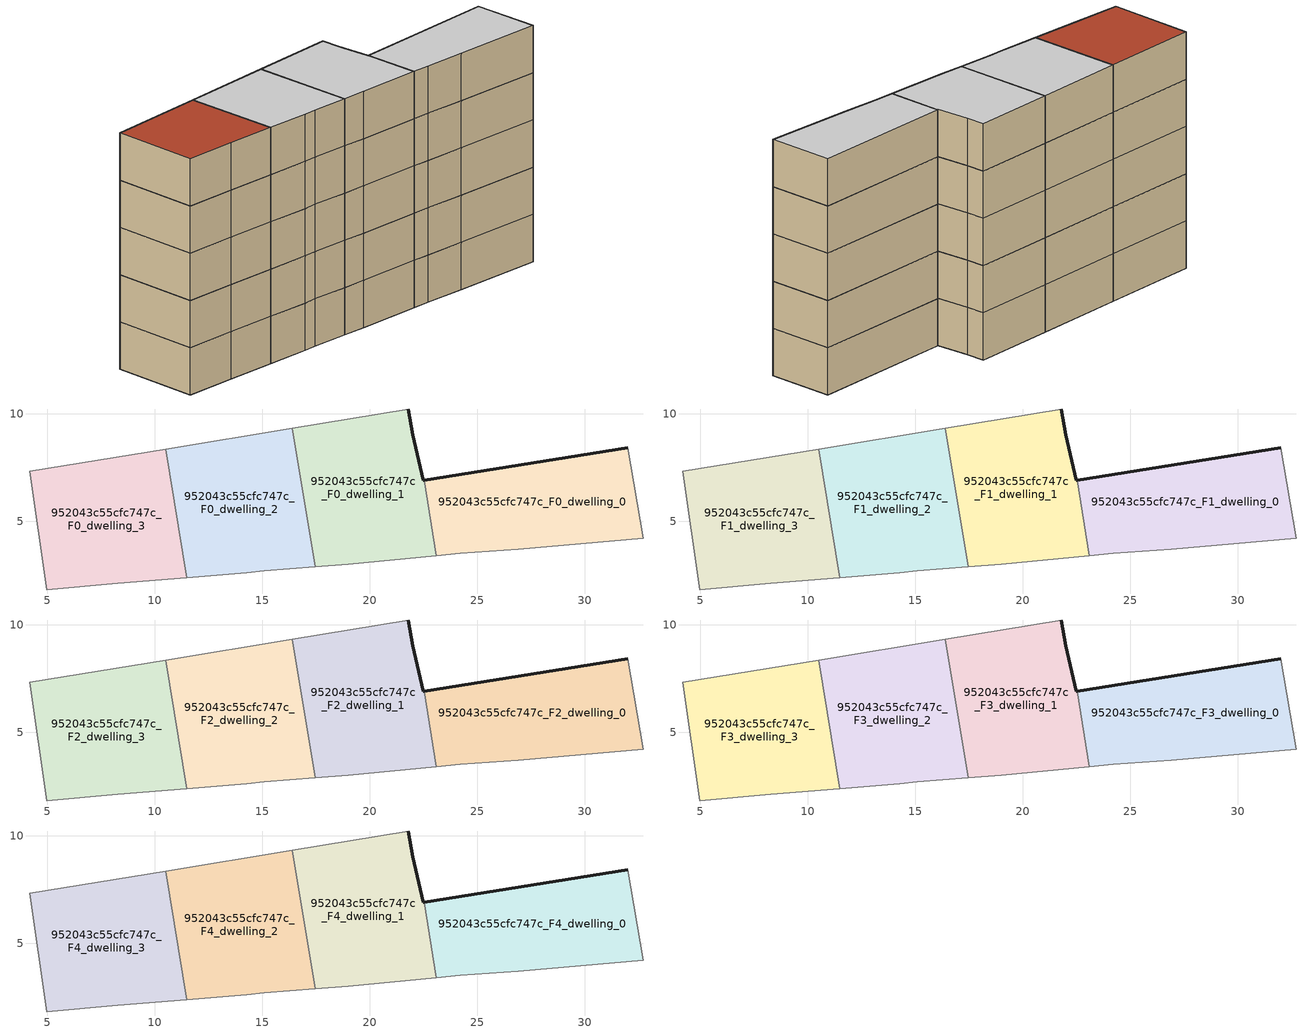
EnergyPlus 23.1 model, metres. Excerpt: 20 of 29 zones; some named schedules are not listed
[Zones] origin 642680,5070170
952043c55cfc747c_F0_dwelling_0
 floor ground (EU_floor_Construction): 32.71,4.21 32.01,8.41 22.53,6.91 23.11,3.4 24.2,3.51 26.9,3.71 z0
 wall outside (EU_wall_Construction): 22.53,6.91 32.01,8.41 z0:3
 wall adiabatic (EU_wall_Construction): 32.01,8.41 32.71,4.21 26.9,3.71 24.2,3.51 23.11,3.4 z0:3
 wall to 952043c55cfc747c_F0_dwelling_1 (EU_wall_Construction): 23.11,3.4 22.53,6.91 z0:3
952043c55cfc747c_F0_dwelling_1
 floor ground (EU_floor_Construction): 23.11,3.4 22.53,6.91 22.5,6.91 22,9.01 21.8,10.21 16.41,9.33 17.47,2.89 19,3.01 z0
 wall outside (EU_wall_Construction): 21.8,10.21 22,9.01 22.5,6.91 22.53,6.91 z0:3
 wall adiabatic (EU_wall_Construction): 23.11,3.4 19,3.01 17.47,2.89 / 16.41,9.33 21.8,10.21 z0:3
 wall to 952043c55cfc747c_F0_dwelling_2 (EU_wall_Construction): 17.47,2.89 16.41,9.33 z0:3
952043c55cfc747c_F0_dwelling_2
 floor ground (EU_floor_Construction): 17.47,2.89 16.41,9.33 10.52,8.36 11.5,2.38 14.29,2.61 15.09,2.71 z0
 wall adiabatic (EU_wall_Construction): 10.52,8.36 16.41,9.33 / 17.47,2.89 15.09,2.71 14.29,2.61 11.5,2.38 z0:3
 wall to 952043c55cfc747c_F0_dwelling_3 (EU_wall_Construction): 11.5,2.38 10.51,8.36 z0:3
952043c55cfc747c_F0_dwelling_3
 floor ground (EU_floor_Construction): 11.5,2.38 10.52,8.36 4.19,7.32 4.98,1.81 8.29,2.11 z0
 wall adiabatic (EU_wall_Construction): 11.5,2.38 8.29,2.11 4.98,1.81 4.19,7.32 10.52,8.36 z0:3
952043c55cfc747c_F1_dwelling_0
 floor to 952043c55cfc747c_F0_dwelling_0 (EU_floor_Construction): 32.71,4.21 32.01,8.41 22.53,6.91 23.11,3.4 24.2,3.51 26.9,3.71 z3
 wall outside (EU_wall_Construction): 22.53,6.91 32.01,8.41 z3:6
 wall adiabatic (EU_wall_Construction): 32.01,8.41 32.71,4.21 26.9,3.71 24.2,3.51 23.11,3.4 z3:6
 wall to 952043c55cfc747c_F1_dwelling_1 (EU_wall_Construction): 23.11,3.4 22.53,6.91 z3:6
952043c55cfc747c_F1_dwelling_1
 floor to 952043c55cfc747c_F0_dwelling_1 (EU_floor_Construction): 23.11,3.4 22.53,6.91 22.5,6.91 22,9.01 21.8,10.21 16.41,9.33 17.47,2.89 19,3.01 z3
 wall outside (EU_wall_Construction): 21.8,10.21 22,9.01 22.5,6.91 22.53,6.91 z3:6
 wall adiabatic (EU_wall_Construction): 23.11,3.4 19,3.01 17.47,2.89 / 16.41,9.33 21.8,10.21 z3:6
 wall to 952043c55cfc747c_F1_dwelling_2 (EU_wall_Construction): 17.47,2.89 16.41,9.33 z3:6
952043c55cfc747c_F1_dwelling_2
 floor to 952043c55cfc747c_F0_dwelling_2 (EU_floor_Construction): 17.47,2.89 16.41,9.33 10.51,8.36 11.5,2.38 14.29,2.61 15.09,2.71 z3
 wall adiabatic (EU_wall_Construction): 10.52,8.36 16.41,9.33 / 17.47,2.89 15.09,2.71 14.29,2.61 11.5,2.38 z3:6
 wall to 952043c55cfc747c_F1_dwelling_3 (EU_wall_Construction): 11.5,2.38 10.51,8.36 z3:6
952043c55cfc747c_F1_dwelling_3
 floor to 952043c55cfc747c_F0_dwelling_3 (EU_floor_Construction): 11.5,2.38 10.51,8.36 4.19,7.32 4.98,1.81 8.29,2.11 z3
 wall adiabatic (EU_wall_Construction): 11.5,2.38 8.29,2.11 4.98,1.81 4.19,7.32 10.52,8.36 z3:6
952043c55cfc747c_F2_dwelling_0
 floor to 952043c55cfc747c_F1_dwelling_0 (EU_floor_Construction): 32.71,4.21 32.01,8.41 22.53,6.91 23.11,3.4 24.2,3.51 26.9,3.71 z6
 wall outside (EU_wall_Construction): 22.53,6.91 32.01,8.41 z6:9
 wall adiabatic (EU_wall_Construction): 32.01,8.41 32.71,4.21 26.9,3.71 24.2,3.51 23.11,3.4 z6:9
 wall to 952043c55cfc747c_F2_dwelling_1 (EU_wall_Construction): 23.11,3.4 22.53,6.91 z6:9
952043c55cfc747c_F2_dwelling_1
 floor to 952043c55cfc747c_F1_dwelling_1 (EU_floor_Construction): 23.11,3.4 22.53,6.91 22.5,6.91 22,9.01 21.8,10.21 16.41,9.33 17.47,2.89 19,3.01 z6
 wall outside (EU_wall_Construction): 21.8,10.21 22,9.01 22.5,6.91 22.53,6.91 z6:9
 wall adiabatic (EU_wall_Construction): 23.11,3.4 19,3.01 17.47,2.89 / 16.41,9.33 21.8,10.21 z6:9
 wall to 952043c55cfc747c_F2_dwelling_2 (EU_wall_Construction): 17.47,2.89 16.41,9.33 z6:9
952043c55cfc747c_F2_dwelling_2
 floor to 952043c55cfc747c_F1_dwelling_2 (EU_floor_Construction): 17.47,2.89 16.41,9.33 10.51,8.36 11.5,2.38 14.29,2.61 15.09,2.71 z6
 wall adiabatic (EU_wall_Construction): 10.52,8.36 16.41,9.33 / 17.47,2.89 15.09,2.71 14.29,2.61 11.5,2.38 z6:9
 wall to 952043c55cfc747c_F2_dwelling_3 (EU_wall_Construction): 11.5,2.38 10.51,8.36 z6:9
952043c55cfc747c_F2_dwelling_3
 floor to 952043c55cfc747c_F1_dwelling_3 (EU_floor_Construction): 11.5,2.38 10.51,8.36 4.19,7.32 4.98,1.81 8.29,2.11 z6
 wall adiabatic (EU_wall_Construction): 11.5,2.38 8.29,2.11 4.98,1.81 4.19,7.32 10.52,8.36 z6:9
952043c55cfc747c_F3_dwelling_0
 floor to 952043c55cfc747c_F2_dwelling_0 (EU_floor_Construction): 32.71,4.21 32.01,8.41 22.53,6.91 23.11,3.4 24.2,3.51 26.9,3.71 z9
 wall outside (EU_wall_Construction): 22.53,6.91 32.01,8.41 z9:12
 wall adiabatic (EU_wall_Construction): 32.01,8.41 32.71,4.21 26.9,3.71 24.2,3.51 23.11,3.4 z9:12
 wall to 952043c55cfc747c_F3_dwelling_1 (EU_wall_Construction): 23.11,3.4 22.53,6.91 z9:12
952043c55cfc747c_F3_dwelling_1
 floor to 952043c55cfc747c_F2_dwelling_1 (EU_floor_Construction): 23.11,3.4 22.53,6.91 22.5,6.91 22,9.01 21.8,10.21 16.41,9.33 17.47,2.89 19,3.01 z9
 wall outside (EU_wall_Construction): 21.8,10.21 22,9.01 22.5,6.91 22.53,6.91 z9:12
 wall adiabatic (EU_wall_Construction): 23.11,3.4 19,3.01 17.47,2.89 / 16.41,9.33 21.8,10.21 z9:12
 wall to 952043c55cfc747c_F3_dwelling_2 (EU_wall_Construction): 17.47,2.89 16.41,9.33 z9:12
952043c55cfc747c_F3_dwelling_2
 floor to 952043c55cfc747c_F2_dwelling_2 (EU_floor_Construction): 17.47,2.89 16.41,9.33 10.51,8.36 11.5,2.38 14.29,2.61 15.09,2.71 z9
 wall adiabatic (EU_wall_Construction): 10.52,8.36 16.41,9.33 / 17.47,2.89 15.09,2.71 14.29,2.61 11.5,2.38 z9:12
 wall to 952043c55cfc747c_F3_dwelling_3 (EU_wall_Construction): 11.5,2.38 10.51,8.36 z9:12
952043c55cfc747c_F3_dwelling_3
 floor to 952043c55cfc747c_F2_dwelling_3 (EU_floor_Construction): 11.5,2.38 10.51,8.36 4.19,7.32 4.98,1.81 8.29,2.11 z9
 wall adiabatic (EU_wall_Construction): 11.5,2.38 8.29,2.11 4.98,1.81 4.19,7.32 10.52,8.36 z9:12
952043c55cfc747c_F4_dwelling_0
 floor to 952043c55cfc747c_F3_dwelling_0 (EU_floor_Construction): 32.71,4.21 32.01,8.41 22.53,6.91 23.11,3.4 24.2,3.51 26.9,3.71 z12
 wall outside (EU_wall_Construction): 22.53,6.91 32.01,8.41 z12:15
 wall adiabatic (EU_wall_Construction): 32.01,8.41 32.71,4.21 26.9,3.71 24.2,3.51 23.11,3.4 z12:15
 wall to 952043c55cfc747c_F4_dwelling_1 (EU_wall_Construction): 23.11,3.4 22.53,6.91 z12:15
 ceiling to 952043c55cfc747c_F5_dwelling_0 (EU_floor_Construction): 32.01,8.41 32.71,4.21 26.9,3.71 24.2,3.51 23.11,3.4 22.53,6.91 z15
952043c55cfc747c_F4_dwelling_1
 floor to 952043c55cfc747c_F3_dwelling_1 (EU_floor_Construction): 23.11,3.4 22.53,6.91 22.5,6.91 22,9.01 21.8,10.21 16.41,9.33 17.47,2.89 19,3.01 z12
 wall outside (EU_wall_Construction): 21.8,10.21 22,9.01 22.5,6.91 22.53,6.91 z12:15
 wall adiabatic (EU_wall_Construction): 23.11,3.4 19,3.01 17.47,2.89 / 16.41,9.33 21.8,10.21 z12:15
 wall to 952043c55cfc747c_F4_dwelling_2 (EU_wall_Construction): 17.47,2.89 16.41,9.33 z12:15
 ceiling to 952043c55cfc747c_F5_dwelling_1 (EU_floor_Construction): 21.8,10.21 22,9.01 22.5,6.91 22.53,6.91 23.11,3.4 19,3.01 17.47,2.89 16.41,9.33 z15
952043c55cfc747c_F4_dwelling_2
 floor to 952043c55cfc747c_F3_dwelling_2 (EU_floor_Construction): 17.47,2.89 16.41,9.33 10.51,8.36 11.5,2.38 14.29,2.61 15.09,2.71 z12
 wall adiabatic (EU_wall_Construction): 10.52,8.36 16.41,9.33 / 17.47,2.89 15.09,2.71 14.29,2.61 11.5,2.38 z12:15
 wall to 952043c55cfc747c_F4_dwelling_3 (EU_wall_Construction): 11.5,2.38 10.51,8.36 z12:15
 ceiling to 952043c55cfc747c_F5_dwelling_2 (EU_floor_Construction): 16.41,9.33 17.47,2.89 15.09,2.71 14.29,2.61 11.5,2.38 10.51,8.36 z15
952043c55cfc747c_F4_dwelling_3
 floor to 952043c55cfc747c_F3_dwelling_3 (EU_floor_Construction): 11.5,2.38 10.51,8.36 4.19,7.32 4.98,1.81 8.29,2.11 z12
 wall adiabatic (EU_wall_Construction): 11.5,2.38 8.29,2.11 4.98,1.81 4.19,7.32 10.52,8.36 z12:15
 roof outside (EU_roof_Construction): 10.52,8.36 11.5,2.38 8.29,2.11 4.98,1.81 4.19,7.32 z15
[Building]
EU S2 Campaign: North Axis=0; Terrain=City; Solar Distribution=FullExterior
[Site:Location]
Lyon-Bron: Latitude=45.75; Longitude=5; Time Zone=1; Elevation=198
[SizingPeriod:WeatherFileDays]
AnnualSizingPeriod: Begin Month=1; Begin Day of Month=1; End Month=12; End Day of Month=31; Day of Week for Start Day=Monday; Use Weather File Daylight Saving Period=No; Use Weather File Rain and Snow Indicators=No
[MATERIAL]
EU_InternalMass_Material: Roughness=MediumRough; Thickness=0.1; Conductivity=1; Density=1800; Specific Heat=900; Thermal Absorptance=0.9; Solar Absorptance=0.7; Visible Absorptance=0.7
[MATERIAL:NOMASS] Roughness=MediumRough; Thermal Absorptance=0.9; Solar Absorptance=0.7; Visible Absorptance=0.7
Name | Thermal Resistance
EU_wall_NoMass | 0.776494
EU_roof_NoMass | 0.486893
EU_floor_NoMass | 0.421597
[CONSTRUCTION]
EU_wall_Construction: EU_wall_NoMass
EU_roof_Construction: EU_roof_NoMass
EU_floor_Construction: EU_floor_NoMass
EU_InternalMass_Construction: EU_InternalMass_Material
[ZONE] Type=1; Multiplier=1; Ceiling Height=autocalculate; Floor Area=autocalculate; Part of Total Floor Area=Yes
Name | Volume
952043c55cfc747c_F0_dwelling_0; 952043c55cfc747c_F1_dwelling_0; 952043c55cfc747c_F2_dwelling_0; 952043c55cfc747c_F3_dwelling_0; 952043c55cfc747c_F4_dwelling_0 | 112.693
952043c55cfc747c_F0_dwelling_1; 952043c55cfc747c_F1_dwelling_1; 952043c55cfc747c_F2_dwelling_1; 952043c55cfc747c_F3_dwelling_1; 952043c55cfc747c_F4_dwelling_1 | 112.707
952043c55cfc747c_F0_dwelling_2; 952043c55cfc747c_F1_dwelling_2; 952043c55cfc747c_F2_dwelling_2; 952043c55cfc747c_F3_dwelling_2; 952043c55cfc747c_F4_dwelling_2 | 112.688
952043c55cfc747c_F0_dwelling_3 | 112.687
952043c55cfc747c_F1_dwelling_3; 952043c55cfc747c_F2_dwelling_3; 952043c55cfc747c_F3_dwelling_3; 952043c55cfc747c_F4_dwelling_3 | 112.686
[INTERNALMASS] Construction=EU_InternalMass_Construction
Name | Zone or ZoneList | Surface Area
952043c55cfc747c_F0_dwelling_0_EU_InternalMass | 952043c55cfc747c_F0_dwelling_0 | 37.5644
952043c55cfc747c_F0_dwelling_1_EU_InternalMass | 952043c55cfc747c_F0_dwelling_1 | 37.5689
952043c55cfc747c_F0_dwelling_2_EU_InternalMass | 952043c55cfc747c_F0_dwelling_2 | 37.5625
952043c55cfc747c_F0_dwelling_3_EU_InternalMass | 952043c55cfc747c_F0_dwelling_3 | 37.5619
952043c55cfc747c_F1_dwelling_0_EU_InternalMass | 952043c55cfc747c_F1_dwelling_0 | 37.5644
952043c55cfc747c_F1_dwelling_1_EU_InternalMass | 952043c55cfc747c_F1_dwelling_1 | 37.5689
952043c55cfc747c_F1_dwelling_2_EU_InternalMass | 952043c55cfc747c_F1_dwelling_2 | 37.5625
952043c55cfc747c_F1_dwelling_3_EU_InternalMass | 952043c55cfc747c_F1_dwelling_3 | 37.5619
952043c55cfc747c_F2_dwelling_0_EU_InternalMass | 952043c55cfc747c_F2_dwelling_0 | 37.5644
952043c55cfc747c_F2_dwelling_1_EU_InternalMass | 952043c55cfc747c_F2_dwelling_1 | 37.5689
952043c55cfc747c_F2_dwelling_2_EU_InternalMass | 952043c55cfc747c_F2_dwelling_2 | 37.5625
952043c55cfc747c_F2_dwelling_3_EU_InternalMass | 952043c55cfc747c_F2_dwelling_3 | 37.5619
952043c55cfc747c_F3_dwelling_0_EU_InternalMass | 952043c55cfc747c_F3_dwelling_0 | 37.5644
952043c55cfc747c_F3_dwelling_1_EU_InternalMass | 952043c55cfc747c_F3_dwelling_1 | 37.5689
952043c55cfc747c_F3_dwelling_2_EU_InternalMass | 952043c55cfc747c_F3_dwelling_2 | 37.5625
952043c55cfc747c_F3_dwelling_3_EU_InternalMass | 952043c55cfc747c_F3_dwelling_3 | 37.5619
952043c55cfc747c_F4_dwelling_0_EU_InternalMass | 952043c55cfc747c_F4_dwelling_0 | 37.5644
952043c55cfc747c_F4_dwelling_1_EU_InternalMass | 952043c55cfc747c_F4_dwelling_1 | 37.5689
952043c55cfc747c_F4_dwelling_2_EU_InternalMass | 952043c55cfc747c_F4_dwelling_2 | 37.5625
952043c55cfc747c_F4_dwelling_3_EU_InternalMass | 952043c55cfc747c_F4_dwelling_3 | 37.5619
[OTHEREQUIPMENT] Fuel Type=Electricity; Design Level Calculation Method=Watts/Area; Power per Zone Floor Area=1; Fraction Latent=0; Fraction Radiant=0; Fraction Lost=0; Carbon Dioxide Generation Rate=0; EndUse Subcategory=EU_Step8_InternalGains
Name | Zone or ZoneList or Space or SpaceList | Schedule
EU_Step8_InternalGain_952043c55cfc747c_F0_dwelling_0_f000 | 952043c55cfc747c_F0_dwelling_0 | EU_Step8_GainSchedule_952043c55cfc747c_F0_dwelling_0_f000
EU_Step8_InternalGain_952043c55cfc747c_F0_dwelling_1_f000 | 952043c55cfc747c_F0_dwelling_1 | EU_Step8_GainSchedule_952043c55cfc747c_F0_dwelling_1_f000
EU_Step8_InternalGain_952043c55cfc747c_F0_dwelling_2_f000 | 952043c55cfc747c_F0_dwelling_2 | EU_Step8_GainSchedule_952043c55cfc747c_F0_dwelling_2_f000
EU_Step8_InternalGain_952043c55cfc747c_F0_dwelling_3_f000 | 952043c55cfc747c_F0_dwelling_3 | EU_Step8_GainSchedule_952043c55cfc747c_F0_dwelling_3_f000
EU_Step8_InternalGain_952043c55cfc747c_F1_dwelling_0_f000 | 952043c55cfc747c_F1_dwelling_0 | EU_Step8_GainSchedule_952043c55cfc747c_F1_dwelling_0_f000
EU_Step8_InternalGain_952043c55cfc747c_F1_dwelling_1_f000 | 952043c55cfc747c_F1_dwelling_1 | EU_Step8_GainSchedule_952043c55cfc747c_F1_dwelling_1_f000
EU_Step8_InternalGain_952043c55cfc747c_F1_dwelling_2_f000 | 952043c55cfc747c_F1_dwelling_2 | EU_Step8_GainSchedule_952043c55cfc747c_F1_dwelling_2_f000
EU_Step8_InternalGain_952043c55cfc747c_F1_dwelling_3_f000 | 952043c55cfc747c_F1_dwelling_3 | EU_Step8_GainSchedule_952043c55cfc747c_F1_dwelling_3_f000
EU_Step8_InternalGain_952043c55cfc747c_F2_dwelling_0_f000 | 952043c55cfc747c_F2_dwelling_0 | EU_Step8_GainSchedule_952043c55cfc747c_F2_dwelling_0_f000
EU_Step8_InternalGain_952043c55cfc747c_F2_dwelling_1_f000 | 952043c55cfc747c_F2_dwelling_1 | EU_Step8_GainSchedule_952043c55cfc747c_F2_dwelling_1_f000
EU_Step8_InternalGain_952043c55cfc747c_F2_dwelling_2_f000 | 952043c55cfc747c_F2_dwelling_2 | EU_Step8_GainSchedule_952043c55cfc747c_F2_dwelling_2_f000
EU_Step8_InternalGain_952043c55cfc747c_F2_dwelling_3_f000 | 952043c55cfc747c_F2_dwelling_3 | EU_Step8_GainSchedule_952043c55cfc747c_F2_dwelling_3_f000
EU_Step8_InternalGain_952043c55cfc747c_F3_dwelling_0_f000 | 952043c55cfc747c_F3_dwelling_0 | EU_Step8_GainSchedule_952043c55cfc747c_F3_dwelling_0_f000
EU_Step8_InternalGain_952043c55cfc747c_F3_dwelling_1_f000 | 952043c55cfc747c_F3_dwelling_1 | EU_Step8_GainSchedule_952043c55cfc747c_F3_dwelling_1_f000
EU_Step8_InternalGain_952043c55cfc747c_F3_dwelling_2_f000 | 952043c55cfc747c_F3_dwelling_2 | EU_Step8_GainSchedule_952043c55cfc747c_F3_dwelling_2_f000
EU_Step8_InternalGain_952043c55cfc747c_F3_dwelling_3_f000 | 952043c55cfc747c_F3_dwelling_3 | EU_Step8_GainSchedule_952043c55cfc747c_F3_dwelling_3_f000
EU_Step8_InternalGain_952043c55cfc747c_F4_dwelling_0_f000 | 952043c55cfc747c_F4_dwelling_0 | EU_Step8_GainSchedule_952043c55cfc747c_F4_dwelling_0_f000
EU_Step8_InternalGain_952043c55cfc747c_F4_dwelling_1_f000 | 952043c55cfc747c_F4_dwelling_1 | EU_Step8_GainSchedule_952043c55cfc747c_F4_dwelling_1_f000
EU_Step8_InternalGain_952043c55cfc747c_F4_dwelling_2_f000 | 952043c55cfc747c_F4_dwelling_2 | EU_Step8_GainSchedule_952043c55cfc747c_F4_dwelling_2_f000
EU_Step8_InternalGain_952043c55cfc747c_F4_dwelling_3_f000 | 952043c55cfc747c_F4_dwelling_3 | EU_Step8_GainSchedule_952043c55cfc747c_F4_dwelling_3_f000
[ZONEVENTILATION:DESIGNFLOWRATE] Schedule=EU_AlwaysOn; Design Flow Rate Calculation Method=AirChanges/Hour; Air Changes per Hour=0.693814; Ventilation Type=Natural; Fan Pressure Rise=0; Fan Total Efficiency=1; Constant Term Coefficient=1; Temperature Term Coefficient=0; Velocity Term Coefficient=0; Velocity Squared Term Coefficient=0; Minimum Indoor Temperature=-100; Maximum Indoor Temperature=100; Delta Temperature=-100; Minimum Outdoor Temperature=-100; Maximum Outdoor Temperature=100; Maximum Wind Speed=40
Name | Zone or ZoneList or Space or SpaceList
EU_ConstantAir_952043c55cfc747c_F0_dwelling_0 | 952043c55cfc747c_F0_dwelling_0
EU_ConstantAir_952043c55cfc747c_F0_dwelling_1 | 952043c55cfc747c_F0_dwelling_1
EU_ConstantAir_952043c55cfc747c_F0_dwelling_2 | 952043c55cfc747c_F0_dwelling_2
EU_ConstantAir_952043c55cfc747c_F0_dwelling_3 | 952043c55cfc747c_F0_dwelling_3
EU_ConstantAir_952043c55cfc747c_F1_dwelling_0 | 952043c55cfc747c_F1_dwelling_0
EU_ConstantAir_952043c55cfc747c_F1_dwelling_1 | 952043c55cfc747c_F1_dwelling_1
EU_ConstantAir_952043c55cfc747c_F1_dwelling_2 | 952043c55cfc747c_F1_dwelling_2
EU_ConstantAir_952043c55cfc747c_F1_dwelling_3 | 952043c55cfc747c_F1_dwelling_3
EU_ConstantAir_952043c55cfc747c_F2_dwelling_0 | 952043c55cfc747c_F2_dwelling_0
EU_ConstantAir_952043c55cfc747c_F2_dwelling_1 | 952043c55cfc747c_F2_dwelling_1
EU_ConstantAir_952043c55cfc747c_F2_dwelling_2 | 952043c55cfc747c_F2_dwelling_2
EU_ConstantAir_952043c55cfc747c_F2_dwelling_3 | 952043c55cfc747c_F2_dwelling_3
EU_ConstantAir_952043c55cfc747c_F3_dwelling_0 | 952043c55cfc747c_F3_dwelling_0
EU_ConstantAir_952043c55cfc747c_F3_dwelling_1 | 952043c55cfc747c_F3_dwelling_1
EU_ConstantAir_952043c55cfc747c_F3_dwelling_2 | 952043c55cfc747c_F3_dwelling_2
EU_ConstantAir_952043c55cfc747c_F3_dwelling_3 | 952043c55cfc747c_F3_dwelling_3
EU_ConstantAir_952043c55cfc747c_F4_dwelling_0 | 952043c55cfc747c_F4_dwelling_0
EU_ConstantAir_952043c55cfc747c_F4_dwelling_1 | 952043c55cfc747c_F4_dwelling_1
EU_ConstantAir_952043c55cfc747c_F4_dwelling_2 | 952043c55cfc747c_F4_dwelling_2
EU_ConstantAir_952043c55cfc747c_F4_dwelling_3 | 952043c55cfc747c_F4_dwelling_3
[HVACTEMPLATE:THERMOSTAT] Constant Heating Setpoint=20; Constant Cooling Setpoint=50
EU_HeatOnly_952043c55cfc747c_F0_dwelling_0; EU_HeatOnly_952043c55cfc747c_F0_dwelling_1; EU_HeatOnly_952043c55cfc747c_F0_dwelling_2; EU_HeatOnly_952043c55cfc747c_F0_dwelling_3; EU_HeatOnly_952043c55cfc747c_F1_dwelling_0; EU_HeatOnly_952043c55cfc747c_F1_dwelling_1; EU_HeatOnly_952043c55cfc747c_F1_dwelling_2; EU_HeatOnly_952043c55cfc747c_F1_dwelling_3; EU_HeatOnly_952043c55cfc747c_F2_dwelling_0; EU_HeatOnly_952043c55cfc747c_F2_dwelling_1; EU_HeatOnly_952043c55cfc747c_F2_dwelling_2; EU_HeatOnly_952043c55cfc747c_F2_dwelling_3; EU_HeatOnly_952043c55cfc747c_F3_dwelling_0; EU_HeatOnly_952043c55cfc747c_F3_dwelling_1; EU_HeatOnly_952043c55cfc747c_F3_dwelling_2; EU_HeatOnly_952043c55cfc747c_F3_dwelling_3; EU_HeatOnly_952043c55cfc747c_F4_dwelling_0; EU_HeatOnly_952043c55cfc747c_F4_dwelling_1
